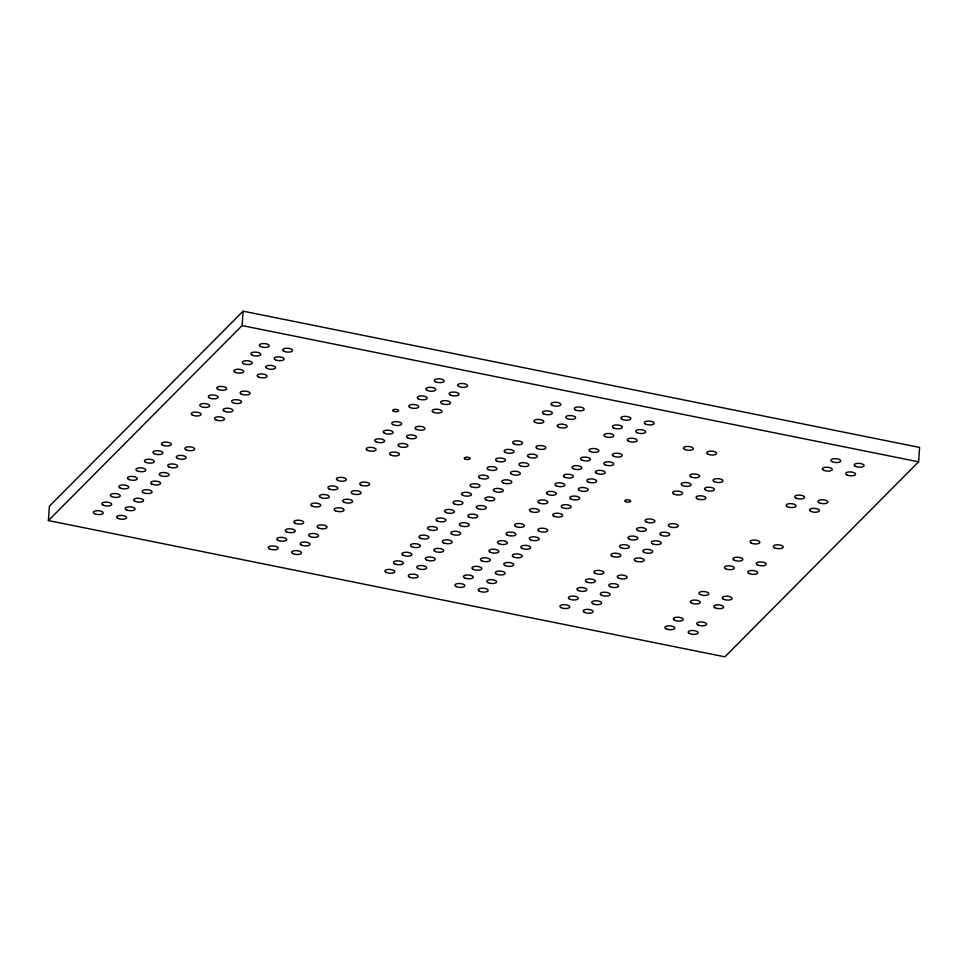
<?xml version="1.0" encoding="UTF-8"?>
<svg xmlns="http://www.w3.org/2000/svg" width="968" height="968" viewBox="0 0 968 968"><rect width="100%" height="100%" fill="white"/><g stroke="black" fill="none" stroke-linecap="round" stroke-linejoin="round"><path stroke-width="1.45" d="M48.4 520.578L49.404 506.167L243.113 311.164L919.6 447.422L918.596 461.833L724.887 656.836L48.4 520.578L242.109 325.575L243.113 311.164M242.109 325.575L918.596 461.833M393.395 411.122A2.989 1.162 4 0 0 398.489 411.085A2.989 1.162 4 0 0 395.174 409.343A2.989 1.162 4 0 0 393.395 411.122M464.87 458.953A2.989 1.162 4 0 0 469.952 458.905A2.989 1.162 4 0 0 466.636 457.174A2.989 1.162 4 0 0 464.87 458.953M625.473 501.581A2.989 1.162 4 0 0 630.555 501.545A2.989 1.162 4 0 0 627.24 499.803A2.989 1.162 4 0 0 625.473 501.581M94.489 513.645A4.973 1.924 4 0 0 102.959 513.572A4.973 1.924 4 0 0 97.429 510.68A4.973 1.924 4 0 0 94.489 513.645M102.995 505.078A4.973 1.924 4 0 0 111.465 504.994A4.973 1.924 4 0 0 105.948 502.102A4.973 1.924 4 0 0 102.995 505.078M111.514 496.499A4.973 1.924 4 0 0 119.984 496.427A4.973 1.924 4 0 0 114.466 493.535A4.973 1.924 4 0 0 111.514 496.499M120.032 487.933A4.973 1.924 4 0 0 128.502 487.86A4.973 1.924 4 0 0 122.972 484.956A4.973 1.924 4 0 0 120.032 487.933M128.538 479.354A4.973 1.924 4 0 0 137.02 479.281A4.973 1.924 4 0 0 131.491 476.389A4.973 1.924 4 0 0 128.538 479.354M137.057 470.787A4.973 1.924 4 0 0 145.527 470.714A4.973 1.924 4 0 0 140.009 467.822A4.973 1.924 4 0 0 137.057 470.787M145.575 462.22A4.973 1.924 4 0 0 154.045 462.135A4.973 1.924 4 0 0 148.515 459.243A4.973 1.924 4 0 0 145.575 462.22M154.081 453.641A4.973 1.924 4 0 0 162.563 453.569A4.973 1.924 4 0 0 157.034 450.677A4.973 1.924 4 0 0 154.081 453.641M162.6 445.074A4.973 1.924 4 0 0 171.07 445.002A4.973 1.924 4 0 0 165.552 442.098A4.973 1.924 4 0 0 162.6 445.074M117.806 518.34A4.973 1.924 4 0 0 126.288 518.267A4.973 1.924 4 0 0 120.758 515.375A4.973 1.924 4 0 0 117.806 518.34M126.324 509.773A4.973 1.924 4 0 0 134.794 509.7A4.973 1.924 4 0 0 129.276 506.796A4.973 1.924 4 0 0 126.324 509.773M134.842 501.194A4.973 1.924 4 0 0 143.312 501.121A4.973 1.924 4 0 0 137.795 498.23A4.973 1.924 4 0 0 134.842 501.194M143.349 492.627A4.973 1.924 4 0 0 151.831 492.555A4.973 1.924 4 0 0 146.301 489.663A4.973 1.924 4 0 0 143.349 492.627M151.867 484.06A4.973 1.924 4 0 0 160.337 483.976A4.973 1.924 4 0 0 154.82 481.084A4.973 1.924 4 0 0 151.867 484.06M160.386 475.482A4.973 1.924 4 0 0 168.856 475.409A4.973 1.924 4 0 0 163.338 472.517A4.973 1.924 4 0 0 160.386 475.482M168.892 466.915A4.973 1.924 4 0 0 177.374 466.842A4.973 1.924 4 0 0 171.844 463.938A4.973 1.924 4 0 0 168.892 466.915M177.41 458.336A4.973 1.924 4 0 0 185.88 458.263A4.973 1.924 4 0 0 180.363 455.371A4.973 1.924 4 0 0 177.41 458.336M185.929 449.769A4.973 1.924 4 0 0 194.399 449.696A4.973 1.924 4 0 0 188.881 446.805A4.973 1.924 4 0 0 185.929 449.769M684.594 449.406A4.973 1.924 4 0 0 693.064 449.321A4.973 1.924 4 0 0 687.546 446.429A4.973 1.924 4 0 0 684.594 449.406M707.923 454.101A4.973 1.924 4 0 0 716.393 454.028A4.973 1.924 4 0 0 710.863 451.124A4.973 1.924 4 0 0 707.923 454.101M787.335 506.615A4.973 1.924 4 0 0 795.805 506.53A4.973 1.924 4 0 0 790.275 503.638A4.973 1.924 4 0 0 787.335 506.615M795.841 498.036A4.973 1.924 4 0 0 804.323 497.963A4.973 1.924 4 0 0 798.794 495.071A4.973 1.924 4 0 0 795.841 498.036M810.652 511.31A4.973 1.924 4 0 0 819.134 511.237A4.973 1.924 4 0 0 813.604 508.345A4.973 1.924 4 0 0 810.652 511.31M819.17 502.743A4.973 1.924 4 0 0 827.64 502.658A4.973 1.924 4 0 0 822.122 499.766A4.973 1.924 4 0 0 819.17 502.743M823.514 470.182A4.973 1.924 4 0 0 831.984 470.109A4.973 1.924 4 0 0 826.466 467.217A4.973 1.924 4 0 0 823.514 470.182M832.032 461.615A4.973 1.924 4 0 0 840.502 461.53A4.973 1.924 4 0 0 834.985 458.638A4.973 1.924 4 0 0 832.032 461.615M846.843 474.877A4.973 1.924 4 0 0 855.313 474.804A4.973 1.924 4 0 0 849.795 471.912A4.973 1.924 4 0 0 846.843 474.877M855.361 466.31A4.973 1.924 4 0 0 863.831 466.237A4.973 1.924 4 0 0 858.313 463.333A4.973 1.924 4 0 0 855.361 466.31M386.075 572.378A4.973 1.924 4 0 0 394.545 572.294A4.973 1.924 4 0 0 389.027 569.402A4.973 1.924 4 0 0 386.075 572.378M394.593 563.799A4.973 1.924 4 0 0 403.063 563.727A4.973 1.924 4 0 0 397.533 560.835A4.973 1.924 4 0 0 394.593 563.799M403.099 555.233A4.973 1.924 4 0 0 411.569 555.16A4.973 1.924 4 0 0 406.052 552.256A4.973 1.924 4 0 0 403.099 555.233M411.618 546.654A4.973 1.924 4 0 0 420.088 546.581A4.973 1.924 4 0 0 414.57 543.689A4.973 1.924 4 0 0 411.618 546.654M420.136 538.087A4.973 1.924 4 0 0 428.606 538.014A4.973 1.924 4 0 0 423.076 535.122A4.973 1.924 4 0 0 420.136 538.087M428.642 529.52A4.973 1.924 4 0 0 437.113 529.436A4.973 1.924 4 0 0 431.595 526.544A4.973 1.924 4 0 0 428.642 529.52M437.161 520.941A4.973 1.924 4 0 0 445.631 520.869A4.973 1.924 4 0 0 440.113 517.977A4.973 1.924 4 0 0 437.161 520.941M445.679 512.375A4.973 1.924 4 0 0 454.149 512.302A4.973 1.924 4 0 0 448.62 509.41A4.973 1.924 4 0 0 445.679 512.375M454.186 503.808A4.973 1.924 4 0 0 462.668 503.723A4.973 1.924 4 0 0 457.138 500.831A4.973 1.924 4 0 0 454.186 503.808M462.704 495.229A4.973 1.924 4 0 0 471.174 495.156A4.973 1.924 4 0 0 465.656 492.264A4.973 1.924 4 0 0 462.704 495.229M471.222 486.662A4.973 1.924 4 0 0 479.692 486.589A4.973 1.924 4 0 0 474.163 483.685A4.973 1.924 4 0 0 471.222 486.662M479.729 478.083A4.973 1.924 4 0 0 488.211 478.01A4.973 1.924 4 0 0 482.681 475.119A4.973 1.924 4 0 0 479.729 478.083M488.247 469.516A4.973 1.924 4 0 0 496.717 469.444A4.973 1.924 4 0 0 491.199 466.552A4.973 1.924 4 0 0 488.247 469.516M496.765 460.95A4.973 1.924 4 0 0 505.236 460.865A4.973 1.924 4 0 0 499.706 457.973A4.973 1.924 4 0 0 496.765 460.95M505.272 452.371A4.973 1.924 4 0 0 513.754 452.298A4.973 1.924 4 0 0 508.224 449.406A4.973 1.924 4 0 0 505.272 452.371M513.79 443.804A4.973 1.924 4 0 0 522.26 443.731A4.973 1.924 4 0 0 516.743 440.827A4.973 1.924 4 0 0 513.79 443.804M535.074 422.375A4.973 1.924 4 0 0 543.544 422.302A4.973 1.924 4 0 0 538.026 419.398A4.973 1.924 4 0 0 535.074 422.375M543.592 413.796A4.973 1.924 4 0 0 552.062 413.723A4.973 1.924 4 0 0 546.545 410.831A4.973 1.924 4 0 0 543.592 413.796M552.111 405.229A4.973 1.924 4 0 0 560.581 405.156A4.973 1.924 4 0 0 555.051 402.264A4.973 1.924 4 0 0 552.111 405.229M260.513 346.496A4.973 1.924 4 0 0 268.983 346.423A4.973 1.924 4 0 0 263.465 343.531A4.973 1.924 4 0 0 260.513 346.496M252.007 355.075A4.973 1.924 4 0 0 260.477 354.99A4.973 1.924 4 0 0 254.947 352.098A4.973 1.924 4 0 0 252.007 355.075M243.488 363.641A4.973 1.924 4 0 0 251.958 363.569A4.973 1.924 4 0 0 246.441 360.677A4.973 1.924 4 0 0 243.488 363.641M234.97 372.208A4.973 1.924 4 0 0 243.44 372.135A4.973 1.924 4 0 0 237.922 369.244A4.973 1.924 4 0 0 234.97 372.208M283.842 351.202A4.973 1.924 4 0 0 292.312 351.118A4.973 1.924 4 0 0 286.794 348.226A4.973 1.924 4 0 0 283.842 351.202M275.323 359.769A4.973 1.924 4 0 0 283.805 359.697A4.973 1.924 4 0 0 278.276 356.805A4.973 1.924 4 0 0 275.323 359.769M266.817 368.336A4.973 1.924 4 0 0 275.287 368.264A4.973 1.924 4 0 0 269.769 365.372A4.973 1.924 4 0 0 266.817 368.336M258.299 376.915A4.973 1.924 4 0 0 266.769 376.842A4.973 1.924 4 0 0 261.251 373.938A4.973 1.924 4 0 0 258.299 376.915M409.404 577.073A4.973 1.924 4 0 0 417.874 577.001A4.973 1.924 4 0 0 412.344 574.109A4.973 1.924 4 0 0 409.404 577.073M417.91 568.506A4.973 1.924 4 0 0 426.392 568.422A4.973 1.924 4 0 0 420.862 565.53A4.973 1.924 4 0 0 417.91 568.506M426.428 559.928A4.973 1.924 4 0 0 434.898 559.855A4.973 1.924 4 0 0 429.381 556.963A4.973 1.924 4 0 0 426.428 559.928M434.947 551.361A4.973 1.924 4 0 0 443.417 551.288A4.973 1.924 4 0 0 437.899 548.384A4.973 1.924 4 0 0 434.947 551.361M443.453 542.782A4.973 1.924 4 0 0 451.935 542.709A4.973 1.924 4 0 0 446.405 539.817A4.973 1.924 4 0 0 443.453 542.782M451.971 534.215A4.973 1.924 4 0 0 460.441 534.142A4.973 1.924 4 0 0 454.924 531.25A4.973 1.924 4 0 0 451.971 534.215M460.49 525.648A4.973 1.924 4 0 0 468.96 525.563A4.973 1.924 4 0 0 463.442 522.672A4.973 1.924 4 0 0 460.49 525.648M468.996 517.069A4.973 1.924 4 0 0 477.478 516.997A4.973 1.924 4 0 0 471.948 514.105A4.973 1.924 4 0 0 468.996 517.069M477.514 508.502A4.973 1.924 4 0 0 485.984 508.43A4.973 1.924 4 0 0 480.467 505.526A4.973 1.924 4 0 0 477.514 508.502M486.033 499.924A4.973 1.924 4 0 0 494.503 499.851A4.973 1.924 4 0 0 488.985 496.959A4.973 1.924 4 0 0 486.033 499.924M494.539 491.357A4.973 1.924 4 0 0 503.021 491.284A4.973 1.924 4 0 0 497.491 488.392A4.973 1.924 4 0 0 494.539 491.357M503.058 482.79A4.973 1.924 4 0 0 511.527 482.705A4.973 1.924 4 0 0 506.01 479.813A4.973 1.924 4 0 0 503.058 482.79M511.576 474.211A4.973 1.924 4 0 0 520.046 474.139A4.973 1.924 4 0 0 514.528 471.247A4.973 1.924 4 0 0 511.576 474.211M520.094 465.644A4.973 1.924 4 0 0 528.564 465.572A4.973 1.924 4 0 0 523.035 462.668A4.973 1.924 4 0 0 520.094 465.644M528.601 457.065A4.973 1.924 4 0 0 537.071 456.993A4.973 1.924 4 0 0 531.553 454.101A4.973 1.924 4 0 0 528.601 457.065M537.119 448.499A4.973 1.924 4 0 0 545.589 448.426A4.973 1.924 4 0 0 540.071 445.534A4.973 1.924 4 0 0 537.119 448.499M558.403 427.069A4.973 1.924 4 0 0 566.873 426.997A4.973 1.924 4 0 0 561.355 424.105A4.973 1.924 4 0 0 558.403 427.069M566.921 418.503A4.973 1.924 4 0 0 575.391 418.418A4.973 1.924 4 0 0 569.862 415.526A4.973 1.924 4 0 0 566.921 418.503M575.428 409.924A4.973 1.924 4 0 0 583.91 409.851A4.973 1.924 4 0 0 578.38 406.959A4.973 1.924 4 0 0 575.428 409.924M673.849 494.043A4.973 1.924 4 0 0 682.319 493.958A4.973 1.924 4 0 0 676.789 491.066A4.973 1.924 4 0 0 673.849 494.043M682.355 485.464A4.973 1.924 4 0 0 690.825 485.391A4.973 1.924 4 0 0 685.308 482.5A4.973 1.924 4 0 0 682.355 485.464M690.874 476.897A4.973 1.924 4 0 0 699.344 476.825A4.973 1.924 4 0 0 693.826 473.933A4.973 1.924 4 0 0 690.874 476.897M697.166 498.738A4.973 1.924 4 0 0 705.648 498.665A4.973 1.924 4 0 0 700.118 495.773A4.973 1.924 4 0 0 697.166 498.738M705.684 490.171A4.973 1.924 4 0 0 714.154 490.086A4.973 1.924 4 0 0 708.636 487.194A4.973 1.924 4 0 0 705.684 490.171M714.202 481.592A4.973 1.924 4 0 0 722.673 481.519A4.973 1.924 4 0 0 717.155 478.628A4.973 1.924 4 0 0 714.202 481.592M456.049 586.475A4.973 1.924 4 0 0 464.531 586.39A4.973 1.924 4 0 0 459.001 583.498A4.973 1.924 4 0 0 456.049 586.475M464.567 577.896A4.973 1.924 4 0 0 473.037 577.823A4.973 1.924 4 0 0 467.52 574.931A4.973 1.924 4 0 0 464.567 577.896M473.086 569.329A4.973 1.924 4 0 0 481.556 569.257A4.973 1.924 4 0 0 476.038 566.353A4.973 1.924 4 0 0 473.086 569.329M481.592 560.75A4.973 1.924 4 0 0 490.074 560.678A4.973 1.924 4 0 0 484.544 557.786A4.973 1.924 4 0 0 481.592 560.75M490.111 552.183A4.973 1.924 4 0 0 498.58 552.111A4.973 1.924 4 0 0 493.063 549.219A4.973 1.924 4 0 0 490.111 552.183M498.629 543.617A4.973 1.924 4 0 0 507.099 543.532A4.973 1.924 4 0 0 501.581 540.64A4.973 1.924 4 0 0 498.629 543.617M507.147 535.038A4.973 1.924 4 0 0 515.617 534.965A4.973 1.924 4 0 0 510.088 532.073A4.973 1.924 4 0 0 507.147 535.038M515.654 526.471A4.973 1.924 4 0 0 524.124 526.398A4.973 1.924 4 0 0 518.606 523.494A4.973 1.924 4 0 0 515.654 526.471M479.378 591.17A4.973 1.924 4 0 0 487.86 591.097A4.973 1.924 4 0 0 482.33 588.193A4.973 1.924 4 0 0 479.378 591.17M487.896 582.591A4.973 1.924 4 0 0 496.366 582.518A4.973 1.924 4 0 0 490.849 579.626A4.973 1.924 4 0 0 487.896 582.591M496.415 574.024A4.973 1.924 4 0 0 504.885 573.951A4.973 1.924 4 0 0 499.355 571.059A4.973 1.924 4 0 0 496.415 574.024M504.921 565.457A4.973 1.924 4 0 0 513.403 565.372A4.973 1.924 4 0 0 507.873 562.481A4.973 1.924 4 0 0 504.921 565.457M513.439 556.878A4.973 1.924 4 0 0 521.909 556.806A4.973 1.924 4 0 0 516.392 553.914A4.973 1.924 4 0 0 513.439 556.878M521.958 548.311A4.973 1.924 4 0 0 530.428 548.239A4.973 1.924 4 0 0 524.898 545.347A4.973 1.924 4 0 0 521.958 548.311M530.464 539.745A4.973 1.924 4 0 0 538.946 539.66A4.973 1.924 4 0 0 533.416 536.768A4.973 1.924 4 0 0 530.464 539.745M538.982 531.166A4.973 1.924 4 0 0 547.452 531.093A4.973 1.924 4 0 0 541.935 528.201A4.973 1.924 4 0 0 538.982 531.166M530.561 511.467A4.973 1.924 4 0 0 539.031 511.394A4.973 1.924 4 0 0 533.501 508.502A4.973 1.924 4 0 0 530.561 511.467M539.067 502.9A4.973 1.924 4 0 0 547.549 502.828A4.973 1.924 4 0 0 542.019 499.924A4.973 1.924 4 0 0 539.067 502.9M547.586 494.321A4.973 1.924 4 0 0 556.056 494.249A4.973 1.924 4 0 0 550.538 491.357A4.973 1.924 4 0 0 547.586 494.321M556.104 485.754A4.973 1.924 4 0 0 564.574 485.682A4.973 1.924 4 0 0 559.044 482.79A4.973 1.924 4 0 0 556.104 485.754M564.61 477.188A4.973 1.924 4 0 0 573.092 477.103A4.973 1.924 4 0 0 567.563 474.211A4.973 1.924 4 0 0 564.61 477.188M573.129 468.609A4.973 1.924 4 0 0 581.599 468.536A4.973 1.924 4 0 0 576.081 465.644A4.973 1.924 4 0 0 573.129 468.609M581.647 460.042A4.973 1.924 4 0 0 590.117 459.969A4.973 1.924 4 0 0 584.587 457.065A4.973 1.924 4 0 0 581.647 460.042M590.153 451.463A4.973 1.924 4 0 0 598.635 451.39A4.973 1.924 4 0 0 593.106 448.499A4.973 1.924 4 0 0 590.153 451.463M553.877 516.162A4.973 1.924 4 0 0 562.36 516.089A4.973 1.924 4 0 0 556.83 513.197A4.973 1.924 4 0 0 553.877 516.162M562.396 507.595A4.973 1.924 4 0 0 570.866 507.522A4.973 1.924 4 0 0 565.348 504.63A4.973 1.924 4 0 0 562.396 507.595M570.914 499.028A4.973 1.924 4 0 0 579.384 498.944A4.973 1.924 4 0 0 573.867 496.052A4.973 1.924 4 0 0 570.914 499.028M579.433 490.449A4.973 1.924 4 0 0 587.903 490.377A4.973 1.924 4 0 0 582.373 487.485A4.973 1.924 4 0 0 579.433 490.449M587.939 481.882A4.973 1.924 4 0 0 596.409 481.81A4.973 1.924 4 0 0 590.891 478.906A4.973 1.924 4 0 0 587.939 481.882M596.457 473.304A4.973 1.924 4 0 0 604.927 473.231A4.973 1.924 4 0 0 599.41 470.339A4.973 1.924 4 0 0 596.457 473.304M604.976 464.737A4.973 1.924 4 0 0 613.446 464.664A4.973 1.924 4 0 0 607.916 461.772A4.973 1.924 4 0 0 604.976 464.737M613.482 456.17A4.973 1.924 4 0 0 621.952 456.085A4.973 1.924 4 0 0 616.434 453.193A4.973 1.924 4 0 0 613.482 456.17M605.061 436.471A4.973 1.924 4 0 0 613.53 436.386A4.973 1.924 4 0 0 608.013 433.495A4.973 1.924 4 0 0 605.061 436.471M613.567 427.892A4.973 1.924 4 0 0 622.049 427.82A4.973 1.924 4 0 0 616.519 424.928A4.973 1.924 4 0 0 613.567 427.892M622.085 419.325A4.973 1.924 4 0 0 630.555 419.253A4.973 1.924 4 0 0 625.038 416.349A4.973 1.924 4 0 0 622.085 419.325M628.389 441.166A4.973 1.924 4 0 0 636.859 441.093A4.973 1.924 4 0 0 631.33 438.201A4.973 1.924 4 0 0 628.389 441.166M636.896 432.599A4.973 1.924 4 0 0 645.378 432.514A4.973 1.924 4 0 0 639.848 429.623A4.973 1.924 4 0 0 636.896 432.599M645.414 424.02A4.973 1.924 4 0 0 653.884 423.948A4.973 1.924 4 0 0 648.366 421.056A4.973 1.924 4 0 0 645.414 424.02M561.029 607.614A4.973 1.924 4 0 0 569.499 607.541A4.973 1.924 4 0 0 563.981 604.649A4.973 1.924 4 0 0 561.029 607.614M569.547 599.047A4.973 1.924 4 0 0 578.017 598.962A4.973 1.924 4 0 0 572.487 596.07A4.973 1.924 4 0 0 569.547 599.047M578.053 590.468A4.973 1.924 4 0 0 586.523 590.395A4.973 1.924 4 0 0 581.006 587.503A4.973 1.924 4 0 0 578.053 590.468M586.572 581.901A4.973 1.924 4 0 0 595.042 581.828A4.973 1.924 4 0 0 589.524 578.924A4.973 1.924 4 0 0 586.572 581.901M595.09 573.322A4.973 1.924 4 0 0 603.56 573.25A4.973 1.924 4 0 0 598.03 570.358A4.973 1.924 4 0 0 595.09 573.322M584.357 612.308A4.973 1.924 4 0 0 592.827 612.236A4.973 1.924 4 0 0 587.298 609.344A4.973 1.924 4 0 0 584.357 612.308M592.864 603.742A4.973 1.924 4 0 0 601.346 603.669A4.973 1.924 4 0 0 595.816 600.765A4.973 1.924 4 0 0 592.864 603.742M601.382 595.163A4.973 1.924 4 0 0 609.852 595.09A4.973 1.924 4 0 0 604.334 592.198A4.973 1.924 4 0 0 601.382 595.163M609.9 586.596A4.973 1.924 4 0 0 618.37 586.523A4.973 1.924 4 0 0 612.853 583.631A4.973 1.924 4 0 0 609.9 586.596M618.407 578.029A4.973 1.924 4 0 0 626.889 577.944A4.973 1.924 4 0 0 621.359 575.053A4.973 1.924 4 0 0 618.407 578.029M612.115 556.189A4.973 1.924 4 0 0 620.585 556.104A4.973 1.924 4 0 0 615.067 553.212A4.973 1.924 4 0 0 612.115 556.189M620.633 547.61A4.973 1.924 4 0 0 629.103 547.537A4.973 1.924 4 0 0 623.573 544.645A4.973 1.924 4 0 0 620.633 547.61M629.139 539.043A4.973 1.924 4 0 0 637.622 538.97A4.973 1.924 4 0 0 632.092 536.066A4.973 1.924 4 0 0 629.139 539.043M637.658 530.464A4.973 1.924 4 0 0 646.128 530.391A4.973 1.924 4 0 0 640.61 527.5A4.973 1.924 4 0 0 637.658 530.464M646.176 521.897A4.973 1.924 4 0 0 654.646 521.825A4.973 1.924 4 0 0 649.117 518.933A4.973 1.924 4 0 0 646.176 521.897M635.444 560.883A4.973 1.924 4 0 0 643.914 560.811A4.973 1.924 4 0 0 638.396 557.907A4.973 1.924 4 0 0 635.444 560.883M643.95 552.304A4.973 1.924 4 0 0 652.432 552.232A4.973 1.924 4 0 0 646.902 549.34A4.973 1.924 4 0 0 643.95 552.304M652.468 543.738A4.973 1.924 4 0 0 660.938 543.665A4.973 1.924 4 0 0 655.421 540.773A4.973 1.924 4 0 0 652.468 543.738M660.987 535.171A4.973 1.924 4 0 0 669.457 535.086A4.973 1.924 4 0 0 663.939 532.194A4.973 1.924 4 0 0 660.987 535.171M669.493 526.592A4.973 1.924 4 0 0 677.975 526.519A4.973 1.924 4 0 0 672.445 523.627A4.973 1.924 4 0 0 669.493 526.592M665.996 628.752A4.973 1.924 4 0 0 674.466 628.68A4.973 1.924 4 0 0 668.948 625.788A4.973 1.924 4 0 0 665.996 628.752M674.514 620.185A4.973 1.924 4 0 0 682.985 620.113A4.973 1.924 4 0 0 677.467 617.209A4.973 1.924 4 0 0 674.514 620.185M689.325 633.459A4.973 1.924 4 0 0 697.795 633.375A4.973 1.924 4 0 0 692.277 630.483A4.973 1.924 4 0 0 689.325 633.459M697.843 624.88A4.973 1.924 4 0 0 706.313 624.808A4.973 1.924 4 0 0 700.796 621.916A4.973 1.924 4 0 0 697.843 624.88M691.539 603.04A4.973 1.924 4 0 0 700.021 602.967A4.973 1.924 4 0 0 694.492 600.075A4.973 1.924 4 0 0 691.539 603.04M700.058 594.473A4.973 1.924 4 0 0 708.528 594.388A4.973 1.924 4 0 0 703.01 591.496A4.973 1.924 4 0 0 700.058 594.473M714.868 607.735A4.973 1.924 4 0 0 723.338 607.662A4.973 1.924 4 0 0 717.82 604.77A4.973 1.924 4 0 0 714.868 607.735M723.386 599.168A4.973 1.924 4 0 0 731.856 599.095A4.973 1.924 4 0 0 726.339 596.203A4.973 1.924 4 0 0 723.386 599.168M725.601 568.748A4.973 1.924 4 0 0 734.071 568.676A4.973 1.924 4 0 0 728.553 565.784A4.973 1.924 4 0 0 725.601 568.748M734.119 560.182A4.973 1.924 4 0 0 742.589 560.109A4.973 1.924 4 0 0 737.059 557.217A4.973 1.924 4 0 0 734.119 560.182M748.93 573.455A4.973 1.924 4 0 0 757.399 573.383A4.973 1.924 4 0 0 751.882 570.479A4.973 1.924 4 0 0 748.93 573.455M757.448 564.876A4.973 1.924 4 0 0 765.918 564.804A4.973 1.924 4 0 0 760.388 561.912A4.973 1.924 4 0 0 757.448 564.876M751.144 543.036A4.973 1.924 4 0 0 759.614 542.963A4.973 1.924 4 0 0 754.096 540.071A4.973 1.924 4 0 0 751.144 543.036M774.473 547.743A4.973 1.924 4 0 0 782.943 547.658A4.973 1.924 4 0 0 777.425 544.766A4.973 1.924 4 0 0 774.473 547.743M292.76 553.575A4.973 1.924 4 0 0 301.242 553.502A4.973 1.924 4 0 0 295.712 550.611A4.973 1.924 4 0 0 292.76 553.575M301.278 545.008A4.973 1.924 4 0 0 309.748 544.936A4.973 1.924 4 0 0 304.23 542.044A4.973 1.924 4 0 0 301.278 545.008M309.796 536.441A4.973 1.924 4 0 0 318.266 536.357A4.973 1.924 4 0 0 312.749 533.465A4.973 1.924 4 0 0 309.796 536.441M318.303 527.862A4.973 1.924 4 0 0 326.785 527.79A4.973 1.924 4 0 0 321.255 524.898A4.973 1.924 4 0 0 318.303 527.862M269.443 548.88A4.973 1.924 4 0 0 277.913 548.808A4.973 1.924 4 0 0 272.383 545.916A4.973 1.924 4 0 0 269.443 548.88M277.949 540.313A4.973 1.924 4 0 0 286.419 540.241A4.973 1.924 4 0 0 280.901 537.337A4.973 1.924 4 0 0 277.949 540.313M286.467 531.735A4.973 1.924 4 0 0 294.938 531.662A4.973 1.924 4 0 0 289.42 528.77A4.973 1.924 4 0 0 286.467 531.735M294.986 523.168A4.973 1.924 4 0 0 303.456 523.095A4.973 1.924 4 0 0 297.926 520.203A4.973 1.924 4 0 0 294.986 523.168M335.339 510.729A4.973 1.924 4 0 0 343.809 510.644A4.973 1.924 4 0 0 338.292 507.752A4.973 1.924 4 0 0 335.339 510.729M343.846 502.15A4.973 1.924 4 0 0 352.328 502.077A4.973 1.924 4 0 0 346.798 499.185A4.973 1.924 4 0 0 343.846 502.15M352.364 493.583A4.973 1.924 4 0 0 360.834 493.511A4.973 1.924 4 0 0 355.316 490.607A4.973 1.924 4 0 0 352.364 493.583M360.882 485.004A4.973 1.924 4 0 0 369.352 484.932A4.973 1.924 4 0 0 363.835 482.04A4.973 1.924 4 0 0 360.882 485.004M312.011 506.022A4.973 1.924 4 0 0 320.481 505.949A4.973 1.924 4 0 0 314.963 503.058A4.973 1.924 4 0 0 312.011 506.022M320.529 497.455A4.973 1.924 4 0 0 328.999 497.383A4.973 1.924 4 0 0 323.469 494.479A4.973 1.924 4 0 0 320.529 497.455M329.035 488.876A4.973 1.924 4 0 0 337.517 488.804A4.973 1.924 4 0 0 331.988 485.912A4.973 1.924 4 0 0 329.035 488.876M337.554 480.309A4.973 1.924 4 0 0 346.024 480.237A4.973 1.924 4 0 0 340.506 477.345A4.973 1.924 4 0 0 337.554 480.309M390.685 455.008A4.973 1.924 4 0 0 399.155 454.936A4.973 1.924 4 0 0 393.625 452.044A4.973 1.924 4 0 0 390.685 455.008M399.191 446.442A4.973 1.924 4 0 0 407.673 446.357A4.973 1.924 4 0 0 402.144 443.465A4.973 1.924 4 0 0 399.191 446.442M407.709 437.863A4.973 1.924 4 0 0 416.179 437.79A4.973 1.924 4 0 0 410.662 434.898A4.973 1.924 4 0 0 407.709 437.863M416.228 429.296A4.973 1.924 4 0 0 424.698 429.223A4.973 1.924 4 0 0 419.168 426.319A4.973 1.924 4 0 0 416.228 429.296M367.356 450.314A4.973 1.924 4 0 0 375.826 450.229A4.973 1.924 4 0 0 370.308 447.337A4.973 1.924 4 0 0 367.356 450.314M375.862 441.735A4.973 1.924 4 0 0 384.344 441.662A4.973 1.924 4 0 0 378.815 438.77A4.973 1.924 4 0 0 375.862 441.735M384.381 433.168A4.973 1.924 4 0 0 392.851 433.095A4.973 1.924 4 0 0 387.333 430.191A4.973 1.924 4 0 0 384.381 433.168M392.899 424.589A4.973 1.924 4 0 0 401.369 424.516A4.973 1.924 4 0 0 395.851 421.624A4.973 1.924 4 0 0 392.899 424.589M433.253 412.15A4.973 1.924 4 0 0 441.723 412.078A4.973 1.924 4 0 0 436.205 409.186A4.973 1.924 4 0 0 433.253 412.15M441.771 403.583A4.973 1.924 4 0 0 450.241 403.499A4.973 1.924 4 0 0 444.711 400.607A4.973 1.924 4 0 0 441.771 403.583M450.277 395.004A4.973 1.924 4 0 0 458.759 394.932A4.973 1.924 4 0 0 453.23 392.04A4.973 1.924 4 0 0 450.277 395.004M458.796 386.438A4.973 1.924 4 0 0 467.266 386.365A4.973 1.924 4 0 0 461.748 383.461A4.973 1.924 4 0 0 458.796 386.438M409.924 407.455A4.973 1.924 4 0 0 418.394 407.371A4.973 1.924 4 0 0 412.876 404.479A4.973 1.924 4 0 0 409.924 407.455M418.442 398.876A4.973 1.924 4 0 0 426.912 398.804A4.973 1.924 4 0 0 421.395 395.912A4.973 1.924 4 0 0 418.442 398.876M426.961 390.31A4.973 1.924 4 0 0 435.431 390.237A4.973 1.924 4 0 0 429.901 387.333A4.973 1.924 4 0 0 426.961 390.31M435.467 381.731A4.973 1.924 4 0 0 443.937 381.658A4.973 1.924 4 0 0 438.419 378.766A4.973 1.924 4 0 0 435.467 381.731M217.945 389.354A4.973 1.924 4 0 0 226.415 389.281A4.973 1.924 4 0 0 220.898 386.389A4.973 1.924 4 0 0 217.945 389.354M209.427 397.933A4.973 1.924 4 0 0 217.897 397.848A4.973 1.924 4 0 0 212.379 394.956A4.973 1.924 4 0 0 209.427 397.933M200.921 406.499A4.973 1.924 4 0 0 209.391 406.427A4.973 1.924 4 0 0 203.861 403.535A4.973 1.924 4 0 0 200.921 406.499M192.402 415.066A4.973 1.924 4 0 0 200.872 414.994A4.973 1.924 4 0 0 195.354 412.102A4.973 1.924 4 0 0 192.402 415.066M241.274 394.061A4.973 1.924 4 0 0 249.744 393.976A4.973 1.924 4 0 0 244.214 391.084A4.973 1.924 4 0 0 241.274 394.061M232.756 402.627A4.973 1.924 4 0 0 241.226 402.555A4.973 1.924 4 0 0 235.708 399.663A4.973 1.924 4 0 0 232.756 402.627M224.237 411.194A4.973 1.924 4 0 0 232.719 411.122A4.973 1.924 4 0 0 227.19 408.23A4.973 1.924 4 0 0 224.237 411.194M215.731 419.773A4.973 1.924 4 0 0 224.201 419.689A4.973 1.924 4 0 0 218.671 416.797A4.973 1.924 4 0 0 215.731 419.773"/></g></svg>
